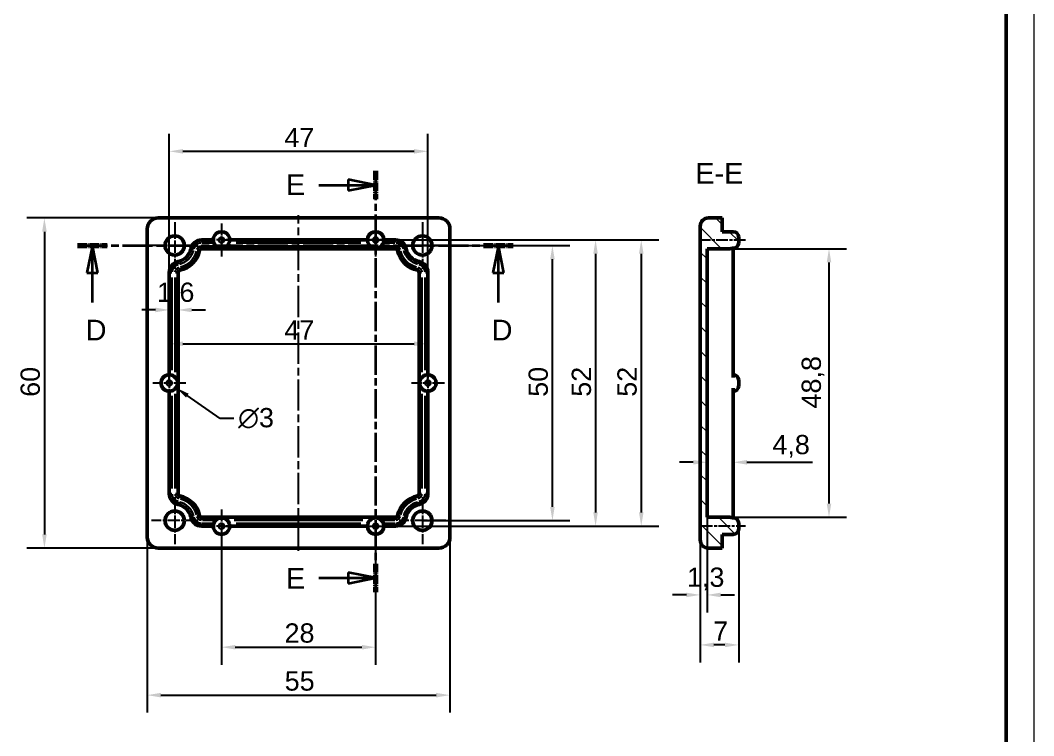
# Model space of a CAD drawing. Extents: x 0 to 594, y 0 to 420.
# Drawn here: x 409.9 to 594, y 160 to 290 of the extents above; entities that cross this region are included whole.
import ezdxf

# ---------------------------------------------------------------- set-up
doc = ezdxf.new("R2010")
doc.units = 0
doc.linetypes.add('CHAIN', pattern=[0.3543, 0.2362, -0.0295, 0.0591, -0.0295])
doc.linetypes.add('LONG_DASH_DOTTED', pattern=[0.3001, 0.2362, -0.0295, 0.0049, -0.0295])
doc.layers.get('0').update_dxf_attribs({"lineweight": 25})
for name, color, linetype, lineweight in [('Centro(ISO)', 179, 'CHAIN', 25), ('Geometria schizzo(ISO)', 7, 'Continuous', 50), ('Linea del centro(ISO)', 179, 'CHAIN', 25), ('Linee di vista in sezione(ISO)', 7, 'LONG_DASH_DOTTED', 35), ('Quote(ISO)', 7, 'Continuous', 25), ('Simboli(ISO)', 7, 'Continuous', 25), ('Spigoli tangenti visibili(ISO)', 251, 'Continuous', 30), ('Spigoli visibili(ISO)', 7, 'Continuous', 50), ('Tratteggio', 3, 'Continuous', 9)]:
    doc.layers.add(name, color=color, linetype=linetype, lineweight=lineweight)
doc.styles.add('DEFAULT-ISO~0', font='ARIAL.TTF')
doc.styles.add('Stile testo32', font='ARIAL.TTF')
doc.dimstyles.new('DEFAULT-ISO-Metodo 1b', dxfattribs={"dimtxt": 3.5, "dimasz": 2.5, "dimexe": 3.175, "dimexo": 0, "dimgap": 0.762, "dimtad": 1, "dimtoh": 1, "dimrnd": 1e-08, "dimtxsty": 'DEFAULT-ISO~0', "dimcen": 0.09, "dimdle": 10, "dimclrd": 2, "dimclre": 2, "dimclrt": 6, "dimazin": 2, "dimtfac": 0.714286, "dimtofl": 0, "dimtmove": 0, "dimatfit": 3, "dimfxl": 0, "dimtolj": 1, "dimlwd": 25, "dimlwe": 25, "dimarcsym": 0})

# ---------------------------------------------------------------- blocks, each defined once
blk = doc.blocks.new('*D81')
at = {"layer": 'Defpoints', "color": 0, "linetype": 'Continuous'}
for p in [(482.92, 249.09), (506.55, 249.09), (482.92, 199.09)]:
    blk.add_point(p, dxfattribs=at)
at = {"layer": 'Quote(ISO)', "color": 2, "linetype": 'Continuous', "lineweight": 25}
for p, q in [((482.92, 249.09), (509.72, 249.09)), ((506.55, 201.59), (506.55, 246.59)), ((482.92, 199.09), (509.72, 199.09))]:
    blk.add_line(p, q, dxfattribs=at)
at = {"layer": 'Quote(ISO)', "color": 2, "linetype": 'Continuous'}
for points in [[(506.13, 246.59), (506.96, 246.59), (506.55, 249.09)], [(506.13, 201.59), (506.96, 201.59), (506.55, 199.09)]]:
    blk.add_solid(points, dxfattribs=at)
at = {"layer": 'Quote(ISO)', "color": 6, "linetype": 'Continuous', "lineweight": 25, "insert": (502.21, 221.59), "char_height": 3.5, "attachment_point": 1, "rotation": 90, "style": 'DEFAULT-ISO~0'}
blk.add_mtext('\\A1;50', dxfattribs=at)
blk = doc.blocks.new('*D82')
at = {"layer": 'Defpoints', "color": 0, "linetype": 'Continuous'}
for p in [(434.92, 254.09), (414.24, 194.09), (434.92, 194.09)]:
    blk.add_point(p, dxfattribs=at)
at = {"layer": 'Quote(ISO)', "color": 2, "linetype": 'Continuous', "lineweight": 25}
for p, q in [((434.92, 254.09), (411.07, 254.09)), ((414.24, 251.59), (414.24, 196.59)), ((434.92, 194.09), (411.07, 194.09))]:
    blk.add_line(p, q, dxfattribs=at)
at = {"layer": 'Quote(ISO)', "color": 2, "linetype": 'Continuous'}
for points in [[(413.83, 251.59), (414.66, 251.59), (414.24, 254.09)], [(413.83, 196.59), (414.66, 196.59), (414.24, 194.09)]]:
    blk.add_solid(points, dxfattribs=at)
at = {"layer": 'Quote(ISO)', "color": 6, "linetype": 'Continuous', "lineweight": 25, "insert": (409.91, 221.58), "char_height": 3.5, "attachment_point": 1, "rotation": 90, "style": 'DEFAULT-ISO~0'}
blk.add_mtext('\\A1;60', dxfattribs=at)
blk = doc.blocks.new('*D83')
at = {"layer": 'Defpoints', "color": 0, "linetype": 'Continuous'}
for p in [(436.92, 237.37), (436.92, 234.18), (438.52, 234.18)]:
    blk.add_point(p, dxfattribs=at)
at = {"layer": 'Quote(ISO)', "color": 2, "linetype": 'Continuous', "lineweight": 25}
for p, q in [((434.42, 237.37), (431.92, 237.37)), ((441.02, 237.37), (443.52, 237.37))]:
    blk.add_line(p, q, dxfattribs=at)
at = {"layer": 'Quote(ISO)', "color": 2, "linetype": 'Continuous'}
for points in [[(434.42, 237.79), (434.42, 236.95), (436.92, 237.37)], [(441.02, 237.79), (441.02, 236.95), (438.52, 237.37)]]:
    blk.add_solid(points, dxfattribs=at)
at = {"layer": 'Quote(ISO)', "color": 6, "linetype": 'Continuous', "lineweight": 25, "insert": (434.7, 242.34), "char_height": 3.5, "attachment_point": 1, "style": 'DEFAULT-ISO~0'}
blk.add_mtext('\\A1;1,6', dxfattribs=at)
blk = doc.blocks.new('*D84')
at = {"layer": 'Defpoints', "color": 0, "linetype": 'Continuous'}
for p in [(435.69, 224.94), (438.16, 223.23)]:
    blk.add_point(p, dxfattribs=at)
at = {"layer": 'Quote(ISO)', "color": 2, "linetype": 'Continuous', "lineweight": 25}
for p, q in [((436.83, 224.09), (437.01, 224.09)), ((436.92, 224), (436.92, 224.18)), ((446.18, 217.67), (440.21, 221.81)), ((448.68, 217.67), (446.18, 217.67))]:
    blk.add_line(p, q, dxfattribs=at)
at = {"layer": 'Quote(ISO)', "color": 2, "linetype": 'Continuous'}
blk.add_solid([(440.45, 222.15), (439.97, 221.46), (438.16, 223.23)], dxfattribs=at)
at = {"layer": 'Quote(ISO)', "color": 6, "linetype": 'Continuous', "lineweight": 25, "insert": (449.44, 219.55), "char_height": 3.5, "attachment_point": 1, "style": 'DEFAULT-ISO~0'}
blk.add_mtext('\\A1;∅3', dxfattribs=at)
blk = doc.blocks.new('*D87')
at = {"layer": 'Defpoints', "color": 0, "linetype": 'Continuous'}
for p in [(483.92, 266.19), (436.92, 244.19), (483.92, 244.19)]:
    blk.add_point(p, dxfattribs=at)
at = {"layer": 'Quote(ISO)', "color": 2, "linetype": 'Continuous', "lineweight": 25}
for p, q in [((436.92, 244.19), (436.92, 269.36)), ((483.92, 244.19), (483.92, 269.36)), ((439.42, 266.19), (481.42, 266.19))]:
    blk.add_line(p, q, dxfattribs=at)
at = {"layer": 'Quote(ISO)', "color": 2, "linetype": 'Continuous'}
for points in [[(439.42, 266.6), (439.42, 265.77), (436.92, 266.19)], [(481.42, 266.6), (481.42, 265.77), (483.92, 266.19)]]:
    blk.add_solid(points, dxfattribs=at)
at = {"layer": 'Quote(ISO)', "color": 6, "linetype": 'Continuous', "lineweight": 25, "insert": (457.85, 270.45), "char_height": 3.5, "attachment_point": 1, "style": 'DEFAULT-ISO~0'}
blk.add_mtext('\\A1;47', dxfattribs=at)
blk = doc.blocks.new('*D88')
at = {"layer": 'Defpoints', "color": 0, "linetype": 'Continuous'}
for p in [(472.92, 250.09), (472.92, 198.09), (522.69, 198.09)]:
    blk.add_point(p, dxfattribs=at)
at = {"layer": 'Quote(ISO)', "color": 2, "linetype": 'Continuous', "lineweight": 25}
for p, q in [((472.92, 250.09), (525.86, 250.09)), ((522.69, 247.59), (522.69, 200.59)), ((472.92, 198.09), (525.86, 198.09))]:
    blk.add_line(p, q, dxfattribs=at)
at = {"layer": 'Quote(ISO)', "color": 2, "linetype": 'Continuous'}
for points in [[(522.27, 247.59), (523.11, 247.59), (522.69, 250.09)], [(522.27, 200.59), (523.11, 200.59), (522.69, 198.09)]]:
    blk.add_solid(points, dxfattribs=at)
at = {"layer": 'Quote(ISO)', "color": 6, "linetype": 'Continuous', "lineweight": 25, "insert": (518.35, 221.6), "char_height": 3.5, "attachment_point": 1, "rotation": 90, "style": 'DEFAULT-ISO~0'}
blk.add_mtext('\\A1;52', dxfattribs=at)
blk = doc.blocks.new('*D89')
at = {"layer": 'Defpoints', "color": 0, "linetype": 'Continuous'}
for p in [(432.92, 252.09), (487.92, 252.09), (487.92, 167.38)]:
    blk.add_point(p, dxfattribs=at)
at = {"layer": 'Quote(ISO)', "color": 2, "linetype": 'Continuous', "lineweight": 25}
for p, q in [((432.92, 252.09), (432.92, 164.2)), ((487.92, 252.09), (487.92, 164.2)), ((435.42, 167.38), (485.42, 167.38))]:
    blk.add_line(p, q, dxfattribs=at)
at = {"layer": 'Quote(ISO)', "color": 2, "linetype": 'Continuous'}
for points in [[(435.42, 167.8), (435.42, 166.96), (432.92, 167.38)], [(485.42, 167.8), (485.42, 166.96), (487.92, 167.38)]]:
    blk.add_solid(points, dxfattribs=at)
at = {"layer": 'Quote(ISO)', "color": 6, "linetype": 'Continuous', "lineweight": 25, "insert": (457.9, 171.7), "char_height": 3.5, "attachment_point": 1, "style": 'DEFAULT-ISO~0'}
blk.add_mtext('\\A1;55', dxfattribs=at)
blk = doc.blocks.new('*D90')
at = {"layer": 'Defpoints', "color": 0, "linetype": 'Continuous'}
for p in [(483.92, 231.23), (436.92, 224.09), (483.92, 224.09)]:
    blk.add_point(p, dxfattribs=at)
at = {"layer": 'Quote(ISO)', "color": 2, "linetype": 'Continuous', "lineweight": 25}
for p, q in [((436.92, 224.09), (436.92, 234.4)), ((483.92, 224.09), (483.92, 234.4)), ((439.42, 231.23), (481.42, 231.23))]:
    blk.add_line(p, q, dxfattribs=at)
at = {"layer": 'Quote(ISO)', "color": 2, "linetype": 'Continuous'}
for points in [[(439.42, 231.64), (439.42, 230.81), (436.92, 231.23)], [(481.42, 231.64), (481.42, 230.81), (483.92, 231.23)]]:
    blk.add_solid(points, dxfattribs=at)
at = {"layer": 'Quote(ISO)', "color": 6, "linetype": 'Continuous', "lineweight": 25, "insert": (457.85, 235.49), "char_height": 3.5, "attachment_point": 1, "style": 'DEFAULT-ISO~0'}
blk.add_mtext('\\A1;47', dxfattribs=at)
blk = doc.blocks.new('*D91')
at = {"layer": 'Defpoints', "color": 0, "linetype": 'Continuous'}
for p in [(446.42, 250.09), (446.42, 198.09), (514.39, 198.09)]:
    blk.add_point(p, dxfattribs=at)
at = {"layer": 'Quote(ISO)', "color": 2, "linetype": 'Continuous', "lineweight": 25}
for p, q in [((446.42, 250.09), (517.56, 250.09)), ((514.39, 247.59), (514.39, 200.59)), ((446.42, 198.09), (517.56, 198.09))]:
    blk.add_line(p, q, dxfattribs=at)
at = {"layer": 'Quote(ISO)', "color": 2, "linetype": 'Continuous'}
for points in [[(513.97, 247.59), (514.8, 247.59), (514.39, 250.09)], [(513.97, 200.59), (514.8, 200.59), (514.39, 198.09)]]:
    blk.add_solid(points, dxfattribs=at)
at = {"layer": 'Quote(ISO)', "color": 6, "linetype": 'Continuous', "lineweight": 25, "insert": (510.05, 221.6), "char_height": 3.5, "attachment_point": 1, "rotation": 90, "style": 'DEFAULT-ISO~0'}
blk.add_mtext('\\A1;52', dxfattribs=at)
blk = doc.blocks.new('Bordi A2')
at = {"layer": 'Geometria schizzo(ISO)', "color": 4, "lineweight": 18}
blk.add_line((594, 420), (594, 0), dxfattribs=at)
at = {"layer": 'Geometria schizzo(ISO)'}
blk.add_line((589, 415), (589, 5), dxfattribs=at)
blk = doc.blocks.new('SezioneConv2d1')
at = {"layer": 'Linee di vista in sezione(ISO)', "linetype": 'CHAIN', "ltscale": 23.134527}
blk.add_line((420.25, 249.09), (499.42, 249.09), dxfattribs=at)
at = {"layer": 'Linee di vista in sezione(ISO)', "lineweight": 70, "ltscale": 7.079643}
for p, q in [((420.25, 249.09), (425.65, 249.09)), ((494.02, 249.09), (499.42, 249.09))]:
    blk.add_line(p, q, dxfattribs=at)
at = {"layer": 'Linee di vista in sezione(ISO)', "linetype": 'Continuous'}
for p, q in [((422.95, 249.09), (421.95, 244.09)), ((422.95, 244.09), (422.95, 249.09)), ((423.95, 244.09), (422.95, 249.09)), ((496.72, 249.09), (495.72, 244.09)), ((496.72, 244.09), (496.72, 249.09)), ((497.72, 244.09), (496.72, 249.09)), ((421.95, 244.09), (423.95, 244.09)), ((422.95, 238.73), (422.95, 244.09)), ((495.72, 244.09), (497.72, 244.09)), ((496.72, 238.73), (496.72, 244.09))]:
    blk.add_line(p, q, dxfattribs=at)
at = {"layer": 'Linee di vista in sezione(ISO)', "linetype": 'Continuous', "flags": 128}
for points in [[(423.95, 244.09), (422.95, 249.09)], [(497.72, 244.09), (496.72, 249.09)]]:
    blk.add_lwpolyline(points, dxfattribs=at)
at = {"layer": 'Linee di vista in sezione(ISO)'}
for points in [[(423.95, 244.09), (422.95, 249.09), (421.95, 244.09), (423.95, 244.09)], [(497.72, 244.09), (496.72, 249.09), (495.72, 244.09), (497.72, 244.09)]]:
    blk.add_solid(points, dxfattribs=at)
at = {"layer": 'Linee di vista in sezione(ISO)', "insert": (421.74, 231.84), "char_height": 3.75, "attachment_point": 7, "style": 'Stile testo32'}
blk.add_mtext('D', dxfattribs=at)
at = {"layer": 'Linee di vista in sezione(ISO)', "insert": (495.51, 231.84), "char_height": 3.75, "attachment_point": 7, "line_spacing_factor": 2.862245, "style": 'Stile testo32'}
blk.add_mtext('D', dxfattribs=at)
blk = doc.blocks.new('SezioneConv2d4')
at = {"layer": 'Linee di vista in sezione(ISO)', "linetype": 'CHAIN', "ltscale": 22.387094}
blk.add_line((474.42, 262.62), (474.42, 186.1), dxfattribs=at)
at = {"layer": 'Linee di vista in sezione(ISO)', "lineweight": 70, "ltscale": 6.732233}
for p, q in [((474.42, 262.62), (474.42, 257.49)), ((474.42, 191.24), (474.42, 186.1))]:
    blk.add_line(p, q, dxfattribs=at)
at = {"layer": 'Linee di vista in sezione(ISO)', "linetype": 'Continuous'}
for p, q in [((464.12, 260.06), (469.42, 260.06)), ((474.42, 260.06), (469.42, 261.06)), ((469.42, 261.06), (469.42, 259.06)), ((469.42, 260.06), (474.42, 260.06)), ((469.42, 259.06), (474.42, 260.06)), ((474.42, 188.67), (469.42, 189.67)), ((469.42, 189.67), (469.42, 187.67)), ((464.12, 188.67), (469.42, 188.67)), ((469.42, 188.67), (474.42, 188.67)), ((469.42, 187.67), (474.42, 188.67))]:
    blk.add_line(p, q, dxfattribs=at)
at = {"layer": 'Linee di vista in sezione(ISO)', "linetype": 'Continuous', "flags": 128}
for points in [[(469.42, 259.06), (474.42, 260.06)], [(469.42, 187.67), (474.42, 188.67)]]:
    blk.add_lwpolyline(points, dxfattribs=at)
at = {"layer": 'Linee di vista in sezione(ISO)'}
for points in [[(469.42, 259.06), (474.42, 260.06), (469.42, 261.06), (469.42, 259.06)], [(469.42, 187.67), (474.42, 188.67), (469.42, 189.67), (469.42, 187.67)]]:
    blk.add_solid(points, dxfattribs=at)
at = {"layer": 'Linee di vista in sezione(ISO)', "insert": (458.14, 258.26), "char_height": 3.75, "attachment_point": 7, "style": 'Stile testo32'}
blk.add_mtext('E', dxfattribs=at)
at = {"layer": 'Linee di vista in sezione(ISO)', "insert": (458.14, 186.72), "char_height": 3.75, "attachment_point": 7, "line_spacing_factor": 2.903529, "style": 'Stile testo32'}
blk.add_mtext('E', dxfattribs=at)
blk = doc.blocks.new('*D107')
at = {"layer": 'Defpoints', "color": 0, "linetype": 'Continuous'}
for p in [(534.64, 199.69), (533.39, 195.59), (534.64, 185.59)]:
    blk.add_point(p, dxfattribs=at)
at = {"layer": 'Quote(ISO)', "color": 2, "linetype": 'Continuous', "lineweight": 25}
for p, q in [((534.64, 199.69), (534.64, 182.41)), ((533.39, 195.59), (533.39, 182.41)), ((530.89, 185.59), (528.39, 185.59)), ((537.14, 185.59), (539.64, 185.59))]:
    blk.add_line(p, q, dxfattribs=at)
at = {"layer": 'Quote(ISO)', "color": 2, "linetype": 'Continuous'}
for points in [[(530.89, 186), (530.89, 185.17), (533.39, 185.59)], [(537.14, 186), (537.14, 185.17), (534.64, 185.59)]]:
    blk.add_solid(points, dxfattribs=at)
at = {"layer": 'Quote(ISO)', "color": 6, "linetype": 'Continuous', "lineweight": 25, "insert": (531, 190.56), "char_height": 3.5, "attachment_point": 1, "style": 'DEFAULT-ISO~0'}
blk.add_mtext('\\A1;1,3', dxfattribs=at)
blk = doc.blocks.new('*D108')
at = {"layer": 'Defpoints', "color": 0, "linetype": 'Continuous'}
for p in [(539.39, 209.69), (534.64, 199.69), (539.39, 199.91)]:
    blk.add_point(p, dxfattribs=at)
at = {"layer": 'Quote(ISO)', "color": 2, "linetype": 'Continuous', "lineweight": 25}
for p, q in [((539.39, 199.91), (539.39, 212.86)), ((532.14, 209.69), (529.64, 209.69)), ((541.89, 209.69), (553.81, 209.69))]:
    blk.add_line(p, q, dxfattribs=at)
at = {"layer": 'Quote(ISO)', "color": 2, "linetype": 'Continuous'}
for points in [[(532.14, 210.1), (532.14, 209.27), (534.64, 209.69)], [(541.89, 210.1), (541.89, 209.27), (539.39, 209.69)]]:
    blk.add_solid(points, dxfattribs=at)
at = {"layer": 'Quote(ISO)', "color": 6, "linetype": 'Continuous', "lineweight": 25, "insert": (546.52, 214.66), "char_height": 3.5, "attachment_point": 1, "style": 'DEFAULT-ISO~0'}
blk.add_mtext('\\A1;4,8', dxfattribs=at)
blk = doc.blocks.new('*D109')
at = {"layer": 'Defpoints', "color": 0, "linetype": 'Continuous'}
for p in [(538.89, 248.49), (538.89, 199.69), (556.8, 199.69)]:
    blk.add_point(p, dxfattribs=at)
at = {"layer": 'Quote(ISO)', "color": 2, "linetype": 'Continuous', "lineweight": 25}
for p, q in [((538.89, 248.49), (559.97, 248.49)), ((556.8, 245.99), (556.8, 202.19)), ((538.89, 199.69), (559.97, 199.69))]:
    blk.add_line(p, q, dxfattribs=at)
at = {"layer": 'Quote(ISO)', "color": 2, "linetype": 'Continuous'}
for points in [[(556.38, 245.99), (557.22, 245.99), (556.8, 248.49)], [(556.38, 202.19), (557.22, 202.19), (556.8, 199.69)]]:
    blk.add_solid(points, dxfattribs=at)
at = {"layer": 'Quote(ISO)', "color": 6, "linetype": 'Continuous', "lineweight": 25, "insert": (551.83, 219.47), "char_height": 3.5, "attachment_point": 1, "rotation": 90, "style": 'DEFAULT-ISO~0'}
blk.add_mtext('\\A1;48,8', dxfattribs=at)
blk = doc.blocks.new('*D110')
at = {"layer": 'Defpoints', "color": 0, "linetype": 'Continuous'}
for p in [(446.42, 198.09), (474.42, 198.09), (474.42, 176.09)]:
    blk.add_point(p, dxfattribs=at)
at = {"layer": 'Quote(ISO)', "color": 2, "linetype": 'Continuous', "lineweight": 25}
for p, q in [((446.42, 198.09), (446.42, 172.91)), ((474.42, 198.09), (474.42, 172.91)), ((448.92, 176.09), (471.92, 176.09))]:
    blk.add_line(p, q, dxfattribs=at)
at = {"layer": 'Quote(ISO)', "color": 2, "linetype": 'Continuous'}
for points in [[(448.92, 176.5), (448.92, 175.67), (446.42, 176.09)], [(471.92, 176.5), (471.92, 175.67), (474.42, 176.09)]]:
    blk.add_solid(points, dxfattribs=at)
at = {"layer": 'Quote(ISO)', "color": 6, "linetype": 'Continuous', "lineweight": 25, "insert": (457.88, 180.42), "char_height": 3.5, "attachment_point": 1, "style": 'DEFAULT-ISO~0'}
blk.add_mtext('\\A1;28', dxfattribs=at)
blk = doc.blocks.new('*D111')
at = {"layer": 'Defpoints', "color": 0, "linetype": 'Continuous'}
for p in [(540.39, 197.59), (533.39, 195.59), (533.39, 176.5)]:
    blk.add_point(p, dxfattribs=at)
at = {"layer": 'Quote(ISO)', "color": 2, "linetype": 'Continuous', "lineweight": 25}
for p, q in [((540.39, 197.59), (540.39, 173.33)), ((533.39, 195.59), (533.39, 173.33)), ((537.89, 176.5), (535.89, 176.5))]:
    blk.add_line(p, q, dxfattribs=at)
at = {"layer": 'Quote(ISO)', "color": 2, "linetype": 'Continuous'}
for points in [[(535.89, 176.92), (535.89, 176.09), (533.39, 176.5)], [(537.89, 176.92), (537.89, 176.09), (540.39, 176.5)]]:
    blk.add_solid(points, dxfattribs=at)
at = {"layer": 'Quote(ISO)', "color": 6, "linetype": 'Continuous', "lineweight": 25, "insert": (535.76, 180.76), "char_height": 3.5, "attachment_point": 1, "style": 'DEFAULT-ISO~0'}
blk.add_mtext('\\A1;7', dxfattribs=at)

msp = doc.modelspace()

# ---------------------------------------------------------------- hatches: boundary and pattern name
at = {"layer": 'Tratteggio'}
h = msp.add_hatch(dxfattribs=at)
h.set_pattern_fill('ANSI31', color=256, scale=25.4, angle=-90, style=0)
h.set_pattern_definition([(315, (0, 0), (2.245064, 2.245064), [])])
edge = h.paths.add_edge_path()
edge.add_line((537.394, 196.587), (539.394, 196.587))
edge.add_ellipse((539.394, 197.587), major_axis=(0, -1), ratio=1, start_angle=0, end_angle=90)
edge.add_line((540.394, 197.587), (540.394, 198.587))
edge.add_ellipse((539.394, 198.587), major_axis=(1, 0), ratio=1, start_angle=0, end_angle=90)
edge.add_line((539.394, 199.587), (539.194, 199.587))
edge.add_ellipse((538.894, 199.187), major_axis=(0.3, 0.4), ratio=1, start_angle=0, end_angle=36.8699)
edge.add_line((538.894, 199.687), (534.644, 199.687))
edge.add_line((534.644, 199.687), (534.644, 248.487))
edge.add_line((534.644, 248.487), (538.894, 248.487))
edge.add_ellipse((538.894, 248.987), major_axis=(0, -0.5), ratio=1, start_angle=0, end_angle=36.8699)
edge.add_line((539.194, 248.587), (539.394, 248.587))
edge.add_ellipse((539.394, 249.587), major_axis=(0, -1), ratio=1, start_angle=0, end_angle=90)
edge.add_line((540.394, 249.587), (540.394, 250.587))
edge.add_ellipse((539.394, 250.587), major_axis=(1, 0), ratio=1, start_angle=0, end_angle=90)
edge.add_line((539.394, 251.587), (537.394, 251.587))
edge.add_line((537.394, 251.587), (537.394, 254.087))
edge.add_line((537.394, 254.087), (534.894, 254.087))
edge.add_ellipse((534.894, 252.587), major_axis=(0, 1.5), ratio=1, start_angle=0, end_angle=90)
edge.add_line((533.394, 252.587), (533.394, 195.587))
edge.add_ellipse((534.894, 195.587), major_axis=(-1.5, 0), ratio=1, start_angle=0, end_angle=90)
edge.add_line((534.894, 194.087), (537.394, 194.087))
edge.add_line((537.394, 194.087), (537.394, 196.587))

# ---------------------------------------------------------------- linework, layer by layer
at = {"layer": 'Centro(ISO)', "linetype": 'CHAIN', "ltscale": 9.445163}
for p, q in [((437.924, 253.337), (437.924, 244.837)), ((482.924, 253.337), (482.924, 244.837)), ((442.174, 249.087), (433.674, 249.087)), ((487.174, 249.087), (478.674, 249.087)), ((437.924, 203.337), (437.924, 194.837)), ((482.924, 203.337), (482.924, 194.837)), ((482.924, 203.337), (482.924, 194.837)), ((442.174, 199.087), (433.674, 199.087)), ((487.174, 199.087), (478.674, 199.087)), ((487.174, 199.087), (478.674, 199.087))]:
    msp.add_line(p, q, dxfattribs=at)
at = {"layer": 'Centro(ISO)', "linetype": 'CHAIN', "ltscale": 6.667144}
for p, q in [((446.424, 253.087), (446.424, 247.087)), ((474.424, 253.087), (474.424, 247.087)), ((449.424, 250.087), (443.424, 250.087)), ((477.424, 250.087), (471.424, 250.087)), ((436.924, 227.087), (436.924, 221.087)), ((483.924, 227.087), (483.924, 221.087)), ((439.924, 224.087), (433.924, 224.087)), ((486.924, 224.087), (480.924, 224.087)), ((446.424, 201.087), (446.424, 195.087)), ((449.424, 198.087), (443.424, 198.087))]:
    msp.add_line(p, q, dxfattribs=at)
at = {"layer": 'Linea del centro(ISO)', "linetype": 'CHAIN', "ltscale": 23.990969}
msp.add_line((460.424, 193.586), (460.424, 254.587), dxfattribs=at)
at = {"layer": 'Linea del centro(ISO)', "linetype": 'CHAIN', "ltscale": 9.028461}
for p, q in [((541.644, 250.037), (533.519, 250.037)), ((533.519, 198.137), (541.644, 198.137))]:
    msp.add_line(p, q, dxfattribs=at)
at = {"layer": 'Spigoli tangenti visibili(ISO)'}
for p, q in [((442.823, 249.626), (442.823, 250.085)), ((442.823, 248.947), (442.823, 248.488)), ((442.932, 249.587), (444.901, 249.587)), ((445.275, 248.987), (442.952, 248.987)), ((472.106, 248.987), (448.742, 248.987)), ((449.097, 249.587), (471.751, 249.587)), ((477.896, 248.987), (475.573, 248.987)), ((475.948, 249.587), (477.916, 249.587)), ((478.025, 250.085), (478.025, 249.626)), ((478.025, 248.947), (478.025, 248.488)), ((441.315, 248.394), (440.865, 248.486)), ((441.98, 248.259), (442.43, 248.167)), ((478.868, 248.259), (478.419, 248.167)), ((479.983, 248.486), (479.533, 248.394)), ((438.616, 245.696), (438.524, 246.146)), ((438.752, 245.031), (438.844, 244.581)), ((482.096, 245.031), (482.004, 244.581)), ((482.324, 246.146), (482.232, 245.696)), ((437.385, 244.188), (436.926, 244.188)), ((437.424, 226.435), (437.424, 243.253)), ((438.024, 243.234), (438.024, 226.06)), ((438.063, 244.188), (438.523, 244.188)), ((482.785, 244.188), (482.326, 244.188)), ((482.824, 226.06), (482.824, 243.234)), ((483.424, 243.253), (483.424, 226.435)), ((483.923, 244.188), (483.463, 244.188)), ((437.424, 204.92), (437.424, 221.738)), ((438.024, 222.113), (438.024, 204.94)), ((482.824, 204.94), (482.824, 222.113)), ((483.424, 221.738), (483.424, 204.92)), ((437.385, 203.986), (436.926, 203.986)), ((438.523, 203.986), (438.063, 203.986)), ((438.844, 203.592), (438.752, 203.142)), ((482.004, 203.592), (482.096, 203.142)), ((482.326, 203.986), (482.785, 203.986)), ((483.923, 203.986), (483.463, 203.986)), ((438.616, 202.477), (438.524, 202.027)), ((482.324, 202.027), (482.232, 202.477)), ((441.315, 199.779), (440.865, 199.687)), ((442.43, 200.006), (441.98, 199.914)), ((442.823, 199.685), (442.823, 199.226)), ((442.952, 199.187), (445.275, 199.187)), ((448.742, 199.187), (472.106, 199.187)), ((475.573, 199.187), (477.896, 199.187)), ((478.025, 199.685), (478.025, 199.226)), ((478.419, 200.006), (478.868, 199.914)), ((479.983, 199.687), (479.533, 199.779)), ((442.823, 198.547), (442.823, 198.088)), ((444.901, 198.587), (442.932, 198.587)), ((471.751, 198.587), (449.097, 198.587)), ((477.916, 198.587), (475.948, 198.587)), ((478.025, 198.088), (478.025, 198.547))]:
    msp.add_line(p, q, dxfattribs=at)
for centre in [(446.424, 250.087), (474.424, 250.087), (436.924, 224.087), (483.924, 224.087), (446.424, 198.087), (474.424, 198.087)]:
    msp.add_circle(centre, 0.5, dxfattribs=at)
for centre, radius, start, end in [((442.823, 248.087), 1.5, 93.92315, 164.53989), ((442.823, 248.087), 0.9, 93.92315, 164.53989), ((478.025, 248.087), 0.9, 15.46011, 86.07685), ((478.025, 248.087), 1.5, 15.46011, 86.07685), ((437.924, 249.087), 3.5, 284.88326, 345.11674), ((437.924, 249.087), 4.1, 284.88326, 345.11674), ((482.924, 249.087), 4.1, 194.88326, 255.11674), ((482.924, 249.087), 3.5, 194.88326, 255.11674), ((438.924, 244.188), 1.5, 105.46011, 176.07685), ((438.924, 244.188), 0.9, 105.46011, 176.07685), ((481.924, 244.188), 0.9, 3.92315, 74.53989), ((481.924, 244.188), 1.5, 3.92315, 74.53989), ((438.924, 203.986), 1.5, 183.92315, 254.53989), ((438.924, 203.986), 0.9, 183.92315, 254.53989), ((437.924, 199.087), 4.1, 14.88326, 75.11674), ((482.924, 199.087), 4.1, 104.88326, 165.11674), ((481.924, 203.986), 0.9, 285.46011, 356.07685), ((481.924, 203.986), 1.5, 285.46011, 356.07685), ((437.924, 199.087), 3.5, 14.88326, 75.11674), ((482.924, 199.087), 3.5, 104.88326, 165.11674), ((442.823, 200.087), 1.5, 195.46011, 266.07685), ((442.823, 200.087), 0.9, 195.46011, 266.07685), ((478.025, 200.087), 0.9, 273.92315, 344.53989), ((478.025, 200.087), 1.5, 273.92315, 344.53989)]:
    msp.add_arc(centre, radius, start, end, dxfattribs=at)
at = {"layer": 'Spigoli visibili(ISO)'}
for p, q in [((485.924, 254.087), (434.924, 254.087)), ((533.394, 252.587), (533.394, 195.587)), ((537.394, 254.087), (534.894, 254.087)), ((537.394, 251.587), (537.394, 254.087)), ((432.924, 252.087), (432.924, 196.086)), ((487.924, 196.086), (487.924, 252.087)), ((539.394, 251.587), (537.394, 251.587)), ((540.394, 249.587), (540.394, 250.587)), ((444.924, 250.087), (442.823, 250.087)), ((472.924, 250.087), (447.924, 250.087)), ((478.025, 250.087), (475.924, 250.087)), ((442.823, 248.487), (478.025, 248.487)), ((534.644, 199.687), (534.644, 248.487)), ((534.644, 248.487), (538.894, 248.487)), ((539.194, 248.587), (539.394, 248.587)), ((539.394, 248.267), (539.394, 248.587)), ((539.394, 248.267), (539.394, 245.069)), ((539.394, 244.188), (539.394, 245.069)), ((436.924, 244.188), (436.924, 225.587)), ((438.524, 203.986), (438.524, 244.188)), ((482.324, 244.188), (482.324, 203.986)), ((483.924, 225.587), (483.924, 244.188)), ((539.394, 225.106), (539.394, 244.188)), ((539.394, 203.986), (539.394, 223.067)), ((540.394, 224.587), (540.394, 223.587)), ((436.924, 222.587), (436.924, 203.986)), ((483.924, 203.986), (483.924, 222.587)), ((539.394, 203.104), (539.394, 203.986)), ((539.394, 203.104), (539.394, 199.907)), ((478.025, 199.687), (442.823, 199.687)), ((538.894, 199.687), (534.644, 199.687)), ((539.394, 199.587), (539.194, 199.587)), ((539.394, 199.587), (539.394, 199.907)), ((442.823, 198.087), (444.924, 198.087)), ((447.924, 198.087), (472.924, 198.087)), ((475.924, 198.087), (478.025, 198.087)), ((540.394, 197.587), (540.394, 198.587)), ((537.394, 194.087), (537.394, 196.587)), ((537.394, 196.587), (539.394, 196.587)), ((434.924, 194.087), (485.924, 194.087)), ((534.894, 194.087), (537.394, 194.087))]:
    msp.add_line(p, q, dxfattribs=at)
at = {"layer": 'Spigoli visibili(ISO)', "flags": 128}
msp.add_lwpolyline([(539.394, 223.067), (539.39, 223.138)], dxfattribs=at)
at = {"layer": 'Spigoli visibili(ISO)'}
for centre in [(437.924, 249.087), (482.924, 249.087), (437.924, 199.087), (482.924, 199.087)]:
    msp.add_circle(centre, 1.75, dxfattribs=at)
for centre, radius, start, end in [((534.894, 252.587), 1.5, 90, 180), ((446.424, 250.087), 1.5, 340.52878, 199.47122), ((474.424, 250.087), 1.5, 340.52878, 199.47122), ((539.394, 250.587), 1, 0, 90), ((442.823, 248.087), 2, 90, 168.46304), ((446.424, 250.087), 1.5, 199.47122, 227.16657), ((446.424, 250.087), 1.5, 227.16657, 312.83343), ((446.424, 250.087), 1.5, 312.83343, 340.52878), ((474.424, 250.087), 1.5, 199.47122, 227.16657), ((474.424, 250.087), 1.5, 227.16657, 312.83343), ((474.424, 250.087), 1.5, 312.83343, 340.52878), ((478.025, 248.087), 2, 11.53696, 90), ((539.394, 249.587), 1, 270, 0), ((437.924, 249.087), 3, 281.53696, 348.46304), ((437.924, 249.087), 4.6, 281.53696, 348.46304), ((442.823, 248.087), 0.4, 90, 168.46304), ((478.025, 248.087), 0.4, 11.53696, 90), ((482.924, 249.087), 4.6, 191.53696, 258.46304), ((482.924, 249.087), 3, 191.53696, 258.46304), ((538.894, 248.987), 0.5, 270, 306.8699), ((438.924, 244.188), 2, 101.53696, 180), ((481.924, 244.188), 2, 0, 78.46304), ((438.924, 244.188), 0.4, 101.53696, 180), ((481.924, 244.188), 0.4, 0, 78.46304), ((436.924, 224.087), 1.5, 70.52878, 289.47122), ((436.924, 224.087), 1.5, 42.83343, 70.52878), ((436.924, 224.087), 1.5, 317.16657, 42.83343), ((483.924, 224.087), 1.5, 137.16657, 222.83343), ((483.924, 224.087), 1.5, 109.47122, 137.16657), ((483.924, 224.087), 1.5, 250.52878, 109.47122), ((539.394, 224.587), 1, 0, 90), ((436.924, 224.087), 1.5, 289.47122, 317.16657), ((483.924, 224.087), 1.5, 222.83343, 250.52878), ((539.394, 223.587), 1, 270, 0), ((438.924, 203.986), 2, 180, 258.46304), ((438.924, 203.986), 0.4, 180, 258.46304), ((437.924, 199.087), 4.6, 11.53696, 78.46304), ((482.924, 199.087), 4.6, 101.53696, 168.46304), ((481.924, 203.986), 0.4, 281.53696, 0), ((481.924, 203.986), 2, 281.53696, 0), ((437.924, 199.087), 3, 11.53696, 78.46304), ((482.924, 199.087), 3, 101.53696, 168.46304), ((442.823, 200.087), 2, 191.53696, 270), ((442.823, 200.087), 0.4, 191.53696, 270), ((446.424, 198.087), 1.5, 132.83343, 160.52878), ((446.424, 198.087), 1.5, 47.16657, 132.83343), ((446.424, 198.087), 1.5, 19.47122, 47.16657), ((474.424, 198.087), 1.5, 132.83343, 160.52878), ((474.424, 198.087), 1.5, 47.16657, 132.83343), ((474.424, 198.087), 1.5, 19.47122, 47.16657), ((478.025, 200.087), 0.4, 270, 348.46304), ((478.025, 200.087), 2, 270, 348.46304), ((538.894, 199.187), 0.5, 53.1301, 90), ((539.394, 198.587), 1, 0, 90), ((446.424, 198.087), 1.5, 160.52878, 19.47122), ((474.424, 198.087), 1.5, 160.52878, 19.47122), ((539.394, 197.587), 1, 270, 0), ((534.894, 195.587), 1.5, 180, 270)]:
    msp.add_arc(centre, radius, start, end, dxfattribs=at)
for centre, major_axis in [((434.924, 252.086), (1.414, -1.414)), ((485.924, 252.086), (-1.414, -1.414)), ((434.924, 196.087), (1.414, 1.414)), ((485.924, 196.087), (-1.414, 1.414))]:
    msp.add_ellipse(centre, major_axis=major_axis, ratio=0.9998903, start_param=2.3562493, end_param=3.926936, dxfattribs=at)

# ---------------------------------------------------------------- block references
msp.add_blockref('Bordi A2', (0, 0))
at = {"layer": 'Linee di vista in sezione(ISO)'}
for name in ['SezioneConv2d4', 'SezioneConv2d1']:
    msp.add_blockref(name, (0, 0), dxfattribs=at)

# ---------------------------------------------------------------- texts
at = {"layer": 'Simboli(ISO)', "color": 7, "insert": (532.507, 260.337, -65.177), "char_height": 3.75, "attachment_point": 7, "style": 'Stile testo32'}
msp.add_mtext('E-E ', dxfattribs=at)

# ---------------------------------------------------------------- dimensions: what is measured, and where the dimension line sits
at = {"layer": 'Quote(ISO)', "color": 2, "linetype": 'Continuous', "lineweight": 25}
for base, p1, p2, angle, override, picture, middle in [((483.924, 266.188), (436.924, 244.188), (483.924, 244.188), 180, {"dimtoh": 0, "dimdec": 2, "dimtp": 0, "dimtm": 0, "dimtdec": 2}, '*D87', (460.424, 266.188)), ((414.244, 194.087), (434.924, 254.087), (434.924, 194.087), 90, {"dimtoh": 0, "dimdec": 2, "dimtp": 0, "dimtm": 0, "dimtdec": 2, "dimtmove": 1}, '*D82', (414.244, 224.087)), ((487.924, 167.38), (432.924, 252.087), (487.924, 252.087), 180, {"dimtoh": 0, "dimdec": 2, "dimtp": 0, "dimtm": 0, "dimtdec": 2}, '*D89', (460.424, 167.38)), ((514.388, 198.087), (446.424, 250.087), (446.424, 198.087), 90, {"dimtoh": 0, "dimdec": 2, "dimtp": 0, "dimtm": 0, "dimtdec": 2, "dimtmove": 1}, '*D91', (514.388, 224.087)), ((522.69, 198.087), (472.924, 250.087), (472.924, 198.087), 90, {"dimtoh": 0, "dimdec": 2, "dimtp": 0, "dimtm": 0, "dimtdec": 2, "dimtmove": 1}, '*D88', (522.69, 224.087)), ((506.546, 249.087), (482.924, 199.087), (482.924, 249.087), 90, {"dimtoh": 0, "dimdec": 2, "dimtp": 0, "dimtm": 0, "dimtdec": 2, "dimtmove": 1}, '*D81', (506.546, 224.087)), ((556.799, 199.687), (538.894, 248.487), (538.894, 199.687), 270, {"dimtoh": 0, "dimdec": 2, "dimtp": 0, "dimtm": 0, "dimtdec": 2, "dimtmove": 1}, '*D109', (556.799, 224.087)), ((436.924, 237.37), (438.524, 234.183), (436.924, 234.183), 0, {"dimtoh": 0, "dimdec": 2, "dimse1": 1, "dimse2": 1, "dimtp": 0, "dimtm": 0, "dimtdec": 2}, '*D83', (437.724, 237.37)), ((483.924, 231.226), (436.924, 224.087), (483.924, 224.087), 180, {"dimdec": 2, "dimtp": 0, "dimtm": 0, "dimtdec": 2}, '*D90', (460.424, 231.226)), ((534.643779975, 185.586572406), (533.393779975, 195.586572406), (534.643779975, 199.686572406), 180, {"dimtoh": 0, "dimdec": 1, "dimtp": 0, "dimtm": 0, "dimtdec": 2}, '*D107', (534.018779975, 185.586572406)), ((474.424, 176.087), (446.424, 198.087), (474.424, 198.087), 180, {"dimtoh": 0, "dimdec": 2, "dimtp": 0, "dimtm": 0, "dimtdec": 2}, '*D110', (460.424, 176.087)), ((533.394, 176.502), (540.394, 197.587), (533.394, 195.587), 180, {"dimtoh": 0, "dimdec": 2, "dimtp": 0, "dimtm": 0, "dimtdec": 2}, '*D111', (536.894, 176.502))]:
    dim = msp.add_linear_dim(base=base, p1=p1, p2=p2, angle=angle, dimstyle='DEFAULT-ISO-Metodo 1b', override=override, dxfattribs=at)
    dim.commit()
    dim.dimension.update_dxf_attribs({"geometry": picture, "text_midpoint": middle, "dimtype": 160})
dim = msp.add_diameter_dim_2p(p1=(435.692, 224.942), p2=(438.157, 223.232), dimstyle='DEFAULT-ISO-Metodo 1b', override={"dimtad": 0, "dimtih": 1, "dimdec": 2, "dimtp": 0, "dimtm": 0, "dimtdec": 2}, dxfattribs=at)
dim.commit()
dim.dimension.update_dxf_attribs({"geometry": '*D84', "text_midpoint": (452.488, 217.668), "dimtype": 163})
dim = msp.add_linear_dim(base=(539.393779975, 209.686572406), p1=(534.643779975, 199.686572406), p2=(539.393779975, 199.906572306), dimstyle='DEFAULT-ISO-Metodo 1b', override={"dimtoh": 0, "dimdec": 1, "dimse1": 1, "dimtp": 0, "dimtm": 0, "dimtdec": 2}, dxfattribs=at)
dim.commit()
dim.dimension.update_dxf_attribs({"geometry": '*D108', "text_midpoint": (549.785043277, 209.686572406), "dimtype": 160})

doc.saveas('drawing.dxf')
